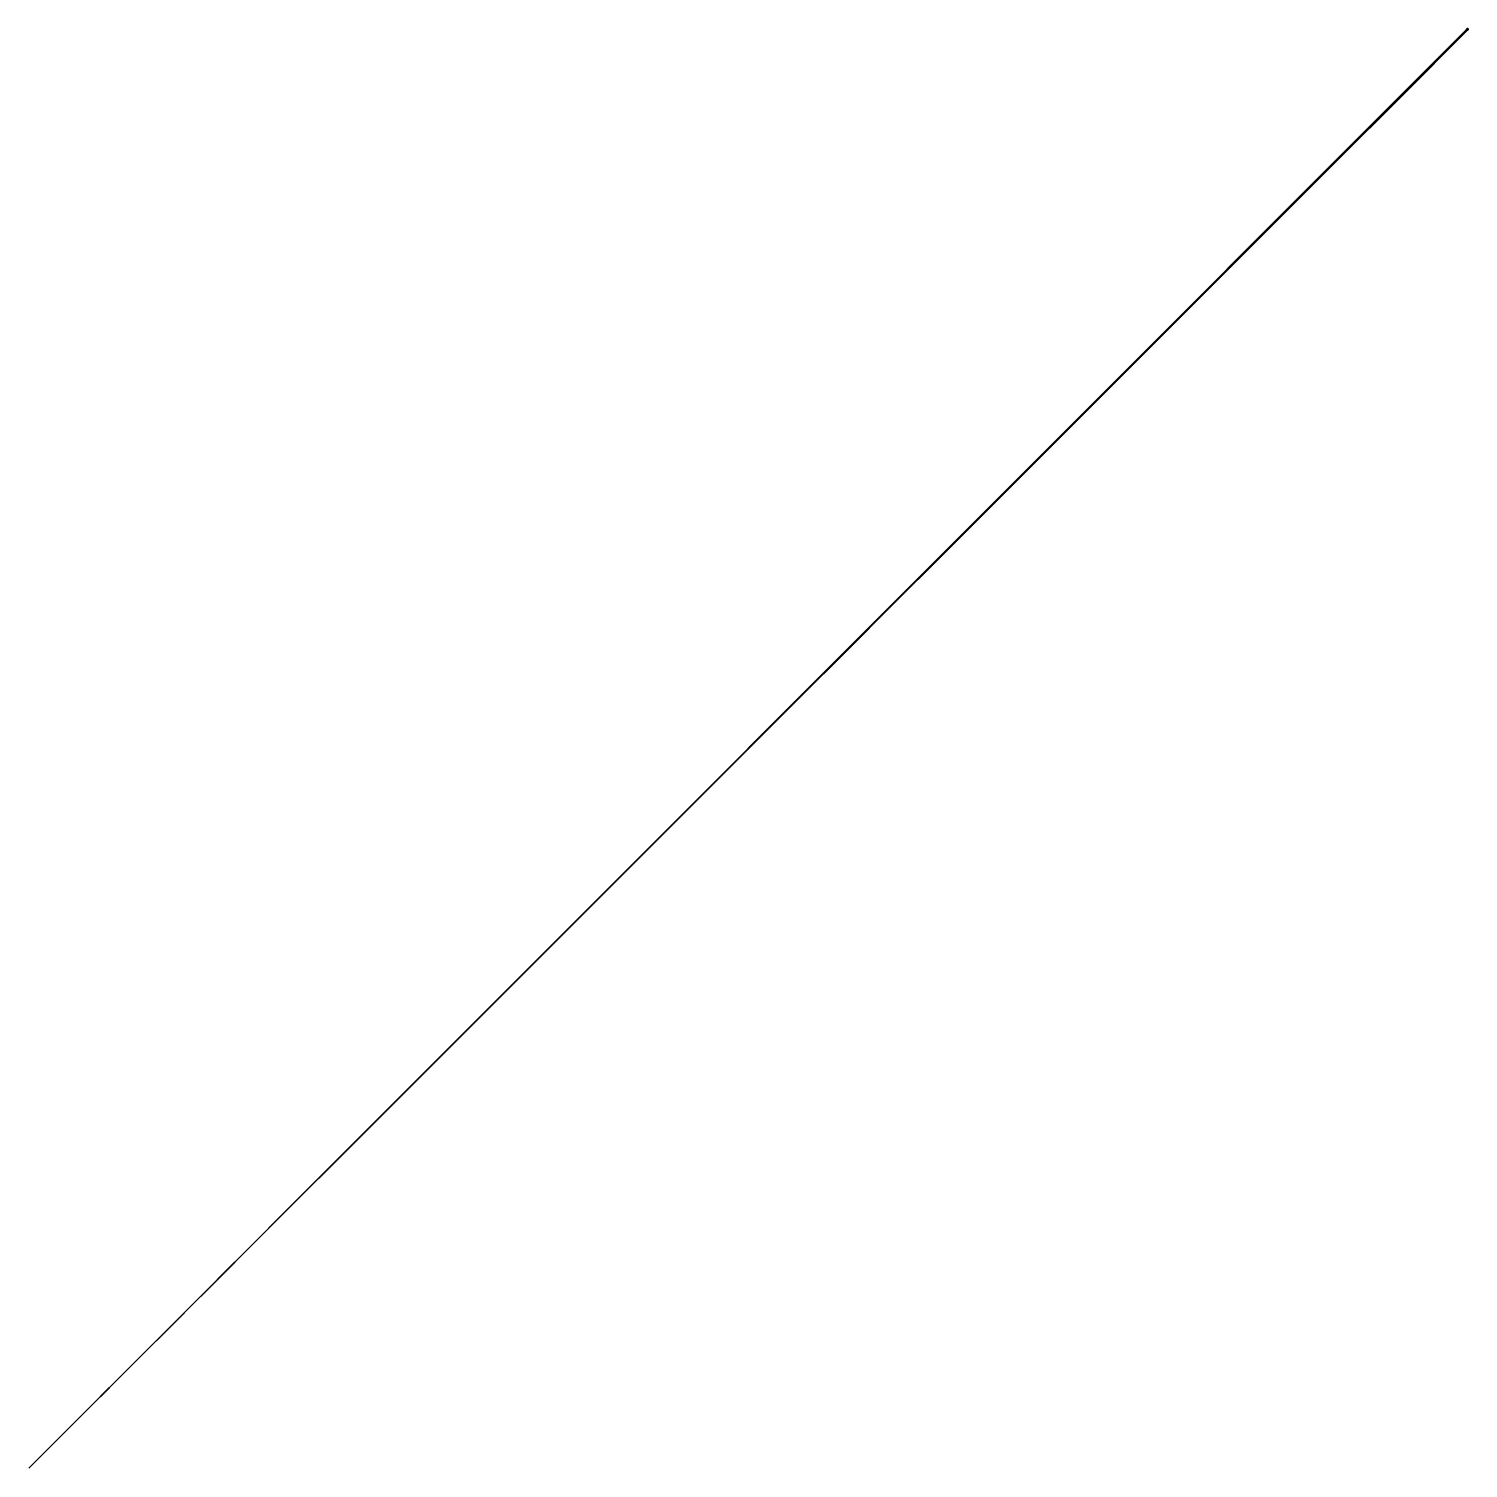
# Model space of a CAD drawing. Header units: centimetres. Extents: x -21475 to 12, y -21474 to 12.
import ezdxf
from ezdxf.lldxf.tags import DXFTag

# ---------------------------------------------------------------- set-up
doc = ezdxf.new("R2010")
doc.units = ezdxf.units.CM
doc.header["$MEASUREMENT"] = 0
doc.header["$XCLIPFRAME"] = 0
doc.layers.add('Layer 1', color=7, linetype='Continuous')
tags = doc.linetypes.add('New Line1', pattern=[0.2, 0.1, -0.1]).pattern_tags.tags
tags[6:7] = [DXFTag(74, 4), DXFTag(75, 0), DXFTag(340, '0'), DXFTag(46, 1.0), DXFTag(50, 0.0), DXFTag(44, 0.0), DXFTag(45, 0.0)]
tags[4:5] = [DXFTag(74, 4), DXFTag(75, 0), DXFTag(340, '0'), DXFTag(46, 1.0), DXFTag(50, 0.0), DXFTag(44, 0.0), DXFTag(45, 0.0)]
tags = doc.linetypes.add('New Line2', pattern=[0.2, 0.1, -0.1]).pattern_tags.tags
tags[6:7] = [DXFTag(74, 4), DXFTag(75, 0), DXFTag(340, '0'), DXFTag(46, 1.0), DXFTag(50, 0.0), DXFTag(44, 0.0), DXFTag(45, 0.0)]
tags[4:5] = [DXFTag(74, 4), DXFTag(75, 0), DXFTag(340, '0'), DXFTag(46, 1.0), DXFTag(50, 0.0), DXFTag(44, 0.0), DXFTag(45, 0.0)]
picture_1 = doc.add_image_def('image1.jpg', size_in_pixel=(945, 1091))

msp = doc.modelspace()

# ---------------------------------------------------------------- linework, layer by layer
at = {"layer": 'Layer 1', "linetype": 'New Line1', "lineweight": 25}
msp.add_open_spline([(-6.72933, 5.37945), (-6.72933, 5.37945), (6.78281, 5.37945), (6.78281, 5.37945), (6.78281, 5.37945), (-21474.83648, -21473.96418), (-21474.83648, -21473.96418), (-21474.83648, -21473.96418), (-21474.83648, -21473.96418), (-21474.83648, -21473.96418), (-21474.83648, -21473.96418), (-21474.83648, -21473.96418), (-21474.83648, -21473.96418), (-21474.83648, -21473.96418), (-21474.83648, -21473.96418), (-21474.83648, -21473.96418), (-21474.83648, -21473.96418), (-21474.83648, -21473.96418), (-21474.83648, -21473.96418), (-21474.83648, -21473.96418), (-21474.83648, -21473.96418), (-21474.83648, -21473.96418), (-21474.83648, -21473.96418), (-21474.83648, -21473.96418), (-21474.83648, -21473.96418), (-21474.83648, -21473.96418), (6.78281, -5.35003), (6.78281, -5.35003), (6.78281, -5.35003), (-21474.83648, -21473.96418), (-21474.83648, -21473.96418), (-21474.83648, -21473.96418), (-21474.83648, -21473.96418), (-21474.83648, -21473.96418), (-21474.83648, -21473.96418), (-21474.83648, -21473.96418), (-21474.83648, -21473.96418), (-21474.83648, -21473.96418), (-21474.83648, -21473.96418), (-21474.83648, -21473.96418), (-21474.83648, -21473.96418), (-21474.83648, -21473.96418), (-21474.83648, -21473.96418), (-21474.83648, -21473.96418), (-21474.83648, -21473.96418), (-21474.83648, -21473.96418), (-21474.83648, -21473.96418), (-21474.83648, -21473.96418), (-21474.83648, -21473.96418), (-21474.83648, -21473.96418), (-6.72933, -5.35003), (-6.72933, -5.35003), (-6.72933, -5.35003), (-21474.83648, -21473.96418), (-21474.83648, -21473.96418), (-21474.83648, -21473.96418), (-21474.83648, -21473.96418), (-21474.83648, -21473.96418), (-21474.83648, -21473.96418), (-21474.83648, -21473.96418), (-21474.83648, -21473.96418), (-21474.83648, -21473.96418), (-21474.83648, -21473.96418), (-21474.83648, -21473.96418), (-21474.83648, -21473.96418), (-21474.83648, -21473.96418), (-21474.83648, -21473.96418), (-21474.83648, -21473.96418), (-21474.83648, -21473.96418), (-21474.83648, -21473.96418), (-21474.83648, -21473.96418), (-21474.83648, -21473.96418), (-21474.83648, -21473.96418), (-21474.83648, -21473.96418), (-6.72933, 5.37945), (-6.72933, 5.37945), (-6.72933, 5.37945), (-21474.83648, -21473.96418), (-21474.83648, -21473.96418), (-21474.83648, -21473.96418), (-21474.83648, -21473.96418), (-21474.83648, -21473.96418), (-21474.83648, -21473.96418), (-21474.83648, -21473.96418), (-21474.83648, -21473.96418), (-21474.83648, -21473.96418), (-21474.83648, -21473.96418), (-21474.83648, -21473.96418), (-21474.83648, -21473.96418), (-21474.83648, -21473.96418), (-21474.83648, -21473.96418), (-21474.83648, -21473.96418), (-21474.83648, -21473.96418), (-21474.83648, -21473.96418), (-21474.83648, -21473.96418), (-21474.83648, -21473.96418), (-21474.83648, -21473.96418), (-6.72933, 5.37945), (-6.72933, 5.37945)], degree=3, knots=[0, 0, 0, 0, 0.04, 0.04, 0.04, 0.04, 0.08, 0.08, 0.08, 0.08, 0.12, 0.12, 0.12, 0.12, 0.16, 0.16, 0.16, 0.16, 0.2, 0.2, 0.2, 0.2, 0.24, 0.24, 0.24, 0.24, 0.28, 0.28, 0.28, 0.28, 0.32, 0.32, 0.32, 0.32, 0.36, 0.36, 0.36, 0.36, 0.4, 0.4, 0.4, 0.4, 0.44, 0.44, 0.44, 0.44, 0.48, 0.48, 0.48, 0.48, 0.52, 0.52, 0.52, 0.52, 0.56, 0.56, 0.56, 0.56, 0.6, 0.6, 0.6, 0.6, 0.64, 0.64, 0.64, 0.64, 0.68, 0.68, 0.68, 0.68, 0.72, 0.72, 0.72, 0.72, 0.76, 0.76, 0.76, 0.76, 0.8, 0.8, 0.8, 0.8, 0.84, 0.84, 0.84, 0.84, 0.88, 0.88, 0.88, 0.88, 0.92, 0.92, 0.92, 0.92, 1, 1, 1, 30369.4347206026, 30369.4347206026, 30369.4347206026, 30369.4347206026], dxfattribs=at)
at = {"layer": 'Layer 1', "color": 16, "lineweight": 25}
msp.add_open_spline([(-3.19732, 12.18241), (-3.19732, 12.18241), (-3.1998, 12.1791), (-3.1998, 12.1791), (-3.1998, 12.1791), (-3.1998, 12.1791), (-6.82685, 7.50424), (-6.82685, 7.50424), (-6.82685, 7.50424), (-6.82685, 7.50424), (-6.83181, 7.49845), (-6.83181, 7.49845), (-6.83181, 7.49845), (-6.83181, 7.49845), (-6.83181, 7.48935), (-6.83181, 7.48935), (-6.83181, 7.48935), (-6.83181, 7.48935), (-6.82865, 5.36028), (-6.82865, 5.36028), (-6.82865, 5.36028), (-6.82865, 5.36028), (-8.65352, 5.29744), (-8.65352, 5.29744), (-8.65352, 5.29744), (-8.65352, 5.29744), (-8.65765, 5.29661), (-8.65765, 5.29661), (-8.65765, 5.29661), (-8.65765, 5.29661), (-8.66013, 5.29165), (-8.66013, 5.29165), (-8.66013, 5.29165), (-8.66013, 5.29165), (-12.23035, -0.96244), (-12.23035, -0.96244), (-12.23035, -0.96244), (-12.23035, -0.96244), (-12.23366, -0.96905), (-12.23366, -0.96905), (-12.23366, -0.96905), (-12.23366, -0.96905), (-12.23366, -0.97649), (-12.23366, -0.97649), (-12.23366, -0.97649), (-12.23366, -0.97649), (-12.16338, -3.18824), (-12.16338, -3.18824), (-12.16338, -3.18824), (-12.16338, -3.18824), (-12.16255, -3.2023), (-12.16255, -3.2023), (-12.16255, -3.2023), (-12.16255, -3.2023), (-12.15594, -3.20561), (-12.15594, -3.20561), (-12.15594, -3.20561), (-12.15594, -3.20561), (-6.77747, -5.41323), (-6.77747, -5.41323), (-6.77747, -5.41323), (-6.77747, -5.41323), (-6.67578, -10.63627), (-6.67578, -10.63627), (-6.67578, -10.63627), (-6.67578, -10.63627), (-6.65428, -10.65033), (-6.65428, -10.65033), (-6.65428, -10.65033), (-6.65428, -10.65033), (-1.86778, -12.17168), (-1.86778, -12.17168), (-1.86778, -12.17168), (-1.86778, -12.17168), (1.80993, -12.18243), (1.80993, -12.18243), (1.80993, -12.18243), (1.80993, -12.18243), (6.72126, -10.6495), (6.72126, -10.6495), (6.72126, -10.6495), (6.72126, -10.6495), (6.74276, -10.64289), (6.74276, -10.64289), (6.74276, -10.64289), (6.74276, -10.64289), (6.84445, -5.41324), (6.84445, -5.41324), (6.84445, -5.41324), (6.84445, -5.41324), (12.15596, -3.20562), (12.15596, -3.20562), (12.15596, -3.20562), (12.15596, -3.20562), (12.16257, -3.20231), (12.16257, -3.20231), (12.16257, -3.20231), (12.16257, -3.20231), (12.16339, -3.18825), (12.16339, -3.18825), (12.16339, -3.18825), (12.16339, -3.18825), (12.23367, -0.9765), (12.23367, -0.9765), (12.23367, -0.9765), (12.23367, -0.9765), (12.23367, -0.96906), (12.23367, -0.96906), (12.23367, -0.96906), (12.23367, -0.96906), (12.23036, -0.96245), (12.23036, -0.96245), (12.23036, -0.96245), (12.23036, -0.96245), (8.66014, 5.29164), (8.66014, 5.29164), (8.66014, 5.29164), (8.66014, 5.29164), (8.65766, 5.2966), (8.65766, 5.2966), (8.65766, 5.2966), (8.65766, 5.2966), (8.65353, 5.29743), (8.65353, 5.29743), (8.65353, 5.29743), (8.65353, 5.29743), (6.84444, 5.36027), (6.84444, 5.36027), (6.84444, 5.36027), (6.84444, 5.36027), (6.8476, 7.48934), (6.8476, 7.48934), (6.8476, 7.48934), (6.8476, 7.48934), (6.8476, 7.49844), (6.8476, 7.49844), (6.8476, 7.49844), (6.8476, 7.49844), (6.84264, 7.50423), (6.84264, 7.50423), (6.84264, 7.50423), (6.84264, 7.50423), (3.1998, 12.17909), (3.1998, 12.17909), (3.1998, 12.17909), (3.1998, 12.17909), (3.19732, 12.1824), (3.19732, 12.1824), (3.19732, 12.1824), (3.19732, 12.1824), (3.19401, 12.1824), (3.19401, 12.1824), (3.19401, 12.1824), (3.19401, 12.1824), (0.06118, 12.1824), (0.06118, 12.1824), (0.06118, 12.1824), (0.06118, 12.1824), (-0.06119, 12.1824), (-0.06119, 12.1824), (-0.06119, 12.1824), (-0.06119, 12.1824), (-3.19402, 12.1824), (-3.19402, 12.1824), (-3.19402, 12.1824), (-3.19402, 12.1824), (-3.19733, 12.1824), (-3.19733, 12.1824), (-3.19733, 12.1824), (-3.19733, 12.1824), (-3.19732, 12.18241), (-3.19732, 12.18241)], degree=3, knots=[0, 0, 0, 0, 0.0227272727, 0.0227272727, 0.0227272727, 0.0227272727, 0.0454545455, 0.0454545455, 0.0454545455, 0.0454545455, 0.0681818182, 0.0681818182, 0.0681818182, 0.0681818182, 0.0909090909, 0.0909090909, 0.0909090909, 0.0909090909, 0.1136363636, 0.1136363636, 0.1136363636, 0.1136363636, 0.1363636364, 0.1363636364, 0.1363636364, 0.1363636364, 0.1590909091, 0.1590909091, 0.1590909091, 0.1590909091, 0.1818181818, 0.1818181818, 0.1818181818, 0.1818181818, 0.2045454545, 0.2045454545, 0.2045454545, 0.2045454545, 0.2272727273, 0.2272727273, 0.2272727273, 0.2272727273, 0.25, 0.25, 0.25, 0.25, 0.2727272727, 0.2727272727, 0.2727272727, 0.2727272727, 0.2954545455, 0.2954545455, 0.2954545455, 0.2954545455, 0.3181818182, 0.3181818182, 0.3181818182, 0.3181818182, 0.3409090909, 0.3409090909, 0.3409090909, 0.3409090909, 0.3636363636, 0.3636363636, 0.3636363636, 0.3636363636, 0.3863636364, 0.3863636364, 0.3863636364, 0.3863636364, 0.4090909091, 0.4090909091, 0.4090909091, 0.4090909091, 0.4318181818, 0.4318181818, 0.4318181818, 0.4318181818, 0.4545454545, 0.4545454545, 0.4545454545, 0.4545454545, 0.4772727273, 0.4772727273, 0.4772727273, 0.4772727273, 0.5, 0.5, 0.5, 0.5, 0.5227272727, 0.5227272727, 0.5227272727, 0.5227272727, 0.5454545455, 0.5454545455, 0.5454545455, 0.5454545455, 0.5681818182, 0.5681818182, 0.5681818182, 0.5681818182, 0.5909090909, 0.5909090909, 0.5909090909, 0.5909090909, 0.6136363636, 0.6136363636, 0.6136363636, 0.6136363636, 0.6363636364, 0.6363636364, 0.6363636364, 0.6363636364, 0.6590909091, 0.6590909091, 0.6590909091, 0.6590909091, 0.6818181818, 0.6818181818, 0.6818181818, 0.6818181818, 0.7045454545, 0.7045454545, 0.7045454545, 0.7045454545, 0.7272727273, 0.7272727273, 0.7272727273, 0.7272727273, 0.75, 0.75, 0.75, 0.75, 0.7727272727, 0.7727272727, 0.7727272727, 0.7727272727, 0.7954545455, 0.7954545455, 0.7954545455, 0.7954545455, 0.8181818182, 0.8181818182, 0.8181818182, 0.8181818182, 0.8409090909, 0.8409090909, 0.8409090909, 0.8409090909, 0.8636363636, 0.8636363636, 0.8636363636, 0.8636363636, 0.8863636364, 0.8863636364, 0.8863636364, 0.8863636364, 0.9090909091, 0.9090909091, 0.9090909091, 0.9090909091, 0.9318181818, 0.9318181818, 0.9318181818, 0.9318181818, 0.9545454545, 0.9545454545, 0.9545454545, 0.9545454545, 1, 1, 1, 1], dxfattribs=at)
at = {"layer": 'Layer 1', "lineweight": 50}
msp.add_open_spline([(-3.04182, 11.92078), (-3.04182, 11.92078), (-6.54258, 7.47165), (-6.54258, 7.47165), (-6.54258, 7.47165), (-6.54258, 7.47165), (-6.49876, -3.23901), (-6.49876, -3.23901), (-6.49876, -3.23901), (-6.49876, -3.23901), (6.56752, -3.22991), (6.56752, -3.22991), (6.56752, -3.22991), (6.56752, -3.22991), (6.59481, 7.47414), (6.59481, 7.47414), (6.59481, 7.47414), (6.59481, 7.47414), (3.08908, 11.91997), (3.08908, 11.91997), (3.08908, 11.91997), (3.08908, 11.91997), (-3.04182, 11.92078), (-3.04182, 11.92078)], degree=3, knots=[0, 0, 0, 0, 0.1428571429, 0.1428571429, 0.1428571429, 0.1428571429, 0.2857142857, 0.2857142857, 0.2857142857, 0.2857142857, 0.4285714286, 0.4285714286, 0.4285714286, 0.4285714286, 0.5714285714, 0.5714285714, 0.5714285714, 0.5714285714, 0.7142857143, 0.7142857143, 0.7142857143, 0.7142857143, 1, 1, 1, 1], dxfattribs=at)
at = {"layer": 'Layer 1', "linetype": 'New Line2', "lineweight": 25}
msp.add_open_spline([(-6.03281, 5.43841), (-6.03281, 5.43841), (5.68514, 5.43841), (5.68514, 5.43841)], degree=3, dxfattribs=at)

# ---------------------------------------------------------------- pictures from other files: only their frames are drawn
at = {"layer": 'Layer 1'}
image = msp.add_image(picture_1, insert=(-6.54258, -3.23901), size_in_units=(13.125, 15.15278), dxfattribs=at)
image.set_boundary_path([(-6.5426, -3.239), (6.5948, 11.9208)])
image.dxf.flags = 3

doc.saveas('drawing.dxf')
